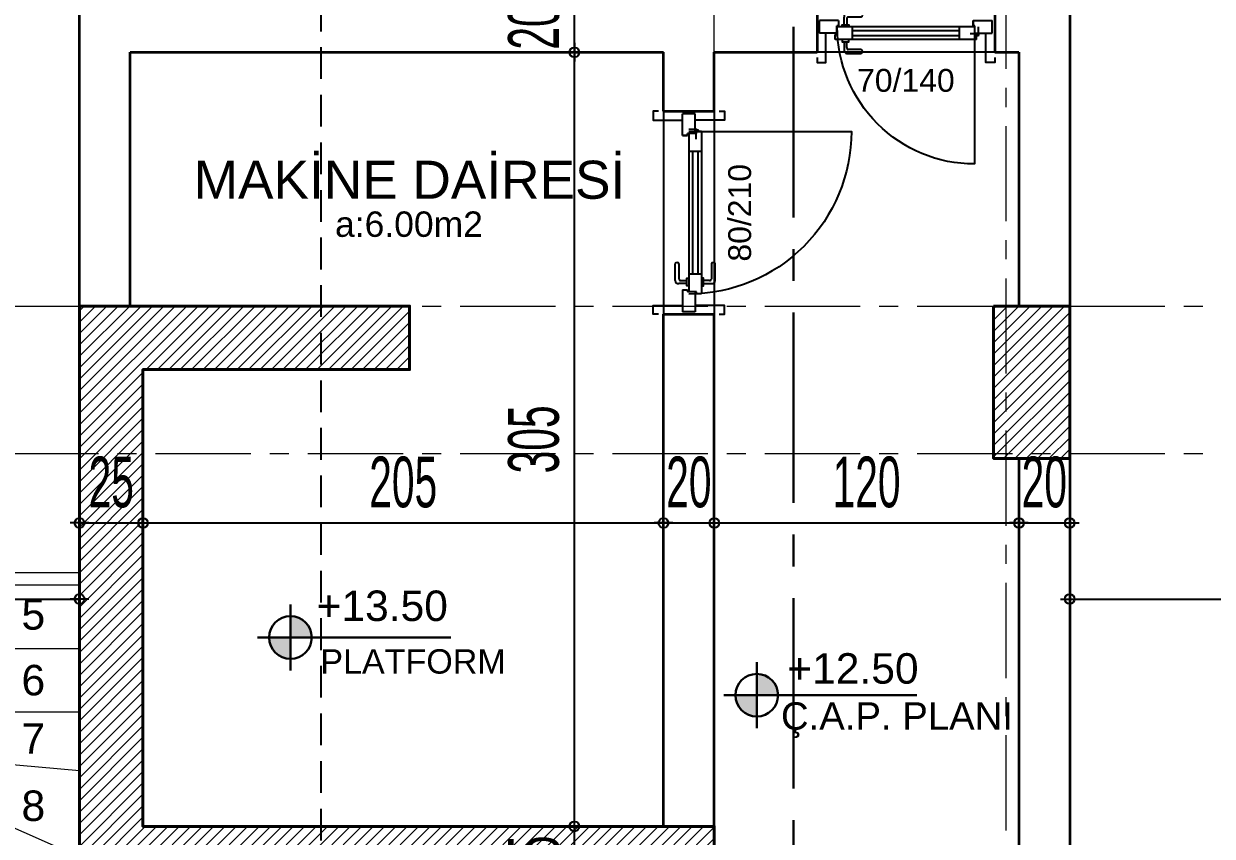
# Model space of a CAD drawing. Extents: x 386248 to 427517, y 4539405 to 4542296.
# Drawn here: x 399531 to 399999.1, y 4540986.9 to 4541307 of the extents above; entities that cross this region are included whole.
import ezdxf
from ezdxf.enums import TextEntityAlignment as Align

# ---------------------------------------------------------------- set-up
doc = ezdxf.new("R2010")
doc.units = 0
for name, pattern in [('CENTER', [2, 1.25, -0.25, 0.25, -0.25]), ('CENTER2', [1.125, 0.75, -0.125, 0.125, -0.125]), ('CENTERX2', [4, 2.5, -0.5, 0.5, -0.5]), ('DASHED2', [0.375, 0.25, -0.125]), ('DUZ', [0])]:
    doc.linetypes.add(name, pattern=pattern)
for name, color, linetype, lineweight in [('AKS', 251, 'CENTERX2', 20), ('baca', 9, 'Continuous', 25), ('DUVAR', 4, 'Continuous', 35), ('GOR1', 51, 'Continuous', 25), ('GÖRÜNÜŞ', 9, 'Continuous', 30), ('kolon', 1, 'Continuous', 40), ('KOTLAR', 63, 'Continuous', 30), ('MERDIVEN', 161, 'Continuous', 15), ('OLCU10', 2, 'Continuous', 25), ('tarama kolon', 8, 'Continuous', 13)]:
    doc.layers.add(name, color=color, linetype=linetype, lineweight=lineweight)
for name, color, linetype in [('alan', 7, 'Continuous'), ('DIM', 7, 'Continuous'), ('duvar-kesim', 250, 'Continuous'), ('kapi', 16, 'Continuous'), ('kapi-yazi', 140, 'Continuous'), ('mahal', 7, 'Continuous'), ('Standart', 7, 'Continuous'), ('Y-IMAR', 15, 'DUZ')]:
    doc.layers.add(name, color=color, linetype=linetype)
doc.styles.add('Dış Ölçü', font='', dxfattribs={"height": 12})
doc.styles.get("Standard").update_dxf_attribs({"font": 'arial.ttf'})
doc.styles.add('STYLE4', font='comic.ttf', dxfattribs={"height": 9})
doc.styles.add('T', font='ISOt.shx', dxfattribs={"width": 0.6})
doc.styles.get('Dış Ölçü').set_extended_font_data('Arial')
doc.dimstyles.new('DOT2', dxfattribs={"dimtxt": 20, "dimasz": 0.7, "dimexe": 5, "dimexo": 5, "dimgap": 6, "dimtad": 1, "dimdec": 0, "dimdsep": 46, "dimtxsty": 'T', "dimblk1": 'SEL2', "dimblk2": 'SEL2', "dimsah": 1, "dimcen": 0, "dimse1": 1, "dimse2": 1, "dimclrd": 256, "dimclre": 256, "dimclrt": 256, "dimadec": 0, "dimazin": 0, "dimtfac": 1, "dimtdec": 0, "dimtix": 1, "dimtmove": 2, "dimatfit": 3, "dimldrblk": 'SEL2', "dimfxl": 1, "dimtolj": 1, "dimtzin": 0, "dimarcsym": 0})

# ---------------------------------------------------------------- blocks, each defined once
blk = doc.blocks.new('EE')
at = {"layer": 'baca', "lineweight": 30}
for points in [[(-11262.6, -57745.8, 0.198912), (-11282.3, -57737.6), (-11282.3, -57765.5), (-11254.4, -57765.5, 0.198912)], [(-11310.3, -57765.5, 0.198912), (-11302.1, -57785.3, 0.198912), (-11282.3, -57793.5), (-11282.3, -57765.5)]]:
    blk.add_hatch(color=256, dxfattribs=at).paths.add_polyline_path(points)
at = {"layer": 'KOTLAR', "color": 1}
for p, q in [((-11282.3, -57722.3), (-11282.3, -57808.7)), ((-11325.5, -57765.5), (-11239.1, -57765.5)), ((-11071.9, -57765.5), (-11282.3, -57765.5))]:
    blk.add_line(p, q, dxfattribs=at)
blk.add_circle((-11282.3, -57765.5), 28, dxfattribs=at)
blk = doc.blocks.new('fm-door1')
at = {"linetype": 'Continuous'}
for p, q in [((9, 5), (91, 5)), ((9, 5), (9, 3)), ((19, 5), (19, 0)), ((81, 5), (81, 0)), ((91, 5), (91, 3)), ((0, 2.5), (0, -2.5)), ((10, 2.5), (0, 2.5)), ((7.97, 3.18), (7.97, -0.03)), ((8.4, 2.76), (12.78, 2.76)), ((10, 3), (9, 3)), ((10, 3), (10, -0.5)), ((10, 3), (10, -0.5)), ((10, 0), (90, 0)), ((91, 3), (90, 3)), ((90, 3), (90, -0.5)), ((90, 2.5), (100, 2.5)), ((100, 2.5), (100, -2.5)), ((11, -2.5), (0, -2.5)), ((10, -0.5), (11, -0.5)), ((11, -0.5), (10, -0.5)), ((11, -0.5), (11, -2.5)), ((11, -2.5), (11, -0.5)), ((89, -2.5), (89, -0.5)), ((89, -0.5), (90, -0.5)), ((89, -2.5), (100, -2.5))]:
    blk.add_line(p, q, dxfattribs=at)
at = {"color": 8, "linetype": 'Continuous'}
for p, q in [((19, 3.5), (81, 3.5)), ((19, 1.5), (81, 1.5))]:
    blk.add_line(p, q, dxfattribs=at)
at = {"linetype": 'Continuous'}
for points in [[(85.76, 5.81), (85.76, 8.89, 0.414214), (84.24, 10.41), (75.86, 10.41, 1), (75.86, 8.89), (83.48, 8.89, -0.414214), (84.24, 8.13), (84.24, 5.81)], [(85.76, -0.81), (85.76, -3.89, -0.414214), (84.24, -5.41), (75.86, -5.41, -1), (75.86, -3.89), (83.48, -3.89, 0.414214), (84.24, -3.13), (84.24, -0.81)]]:
    blk.add_lwpolyline(points, format="xyb", dxfattribs=at)
for points in [[(86.9, 5), (86.9, 5.81), (83.1, 5.81), (83.1, 5)], [(86.9, 0), (86.9, -0.81), (83.1, -0.81), (83.1, 0)]]:
    blk.add_lwpolyline(points, dxfattribs=at)
blk.add_circle((8.4, 3.18), 0.426, dxfattribs=at)
blk = doc.blocks.new('90091099123')
at = {"layer": 'MERDIVEN'}
for p, q in [((399395.55, 4547472.78), (399305.55, 4547472.78)), ((399305.55, 4547472.78), (399305.55, 4547407.78)), ((399395.55, 4547447.78), (399305.55, 4547447.78)), ((399395.55, 4547422.78), (399305.55, 4547422.78)), ((399295.97, 4547405.76), (399205.55, 4547365.81)), ((399296.92, 4547404.34), (399205.55, 4547317.78)), ((399298.21, 4547403.36), (399252.94, 4547317.76)), ((399302.89, 4547403.36), (399348.16, 4547317.76)), ((399304.18, 4547404.34), (399395.55, 4547317.78)), ((399305.12, 4547405.76), (399395.55, 4547365.81)), ((399305.55, 4547407.78), (399395.55, 4547399.77)), ((399300.55, 4547402.78), (399300.55, 4547317.78)), ((399205.55, 4547365.81), (399205.55, 4547317.78)), ((399296.92, 4547211.21), (399205.55, 4547297.78)), ((399205.55, 4547249.74), (399205.55, 4547297.78)), ((399298.21, 4547212.2), (399252.94, 4547297.79)), ((399300.55, 4547212.78), (399300.55, 4547297.78)), ((399302.89, 4547212.2), (399348.16, 4547297.79)), ((399304.18, 4547211.21), (399395.55, 4547297.78)), ((399295.97, 4547209.8), (399205.55, 4547249.74)), ((399305.12, 4547209.8), (399395.55, 4547249.74)), ((399305.55, 4547207.78), (399395.55, 4547215.78)), ((399305.55, 4547142.78), (399305.55, 4547207.78)), ((399395.55, 4547192.78), (399305.55, 4547192.78)), ((399395.55, 4547167.78), (399305.55, 4547167.78)), ((399395.55, 4547142.78), (399305.55, 4547142.78))]:
    blk.add_line(p, q, dxfattribs=at)
at = {"layer": 'MERDIVEN', "color": 1}
for points in [[(399395.55, 4547472.78), (399295.47, 4547472.78), (399295.47, 4547477.78), (399395.55, 4547477.78)], [(399395.55, 4547142.78), (399295.47, 4547142.78), (399295.47, 4547137.78), (399395.55, 4547137.78)]]:
    blk.add_lwpolyline(points, dxfattribs=at)
at = {"layer": 'MERDIVEN'}
for points in [[(399250.76, 4547385.78), (399250.76, 4547360.28), (399350.55, 4547360.28), (399350.55, 4547472.78)], [(399250.76, 4547385.78), (399246.12, 4547374.98), (399250.76, 4547374.98)], [(399250.76, 4547385.78), (399255.41, 4547374.98), (399250.76, 4547374.98)], [(399250.76, 4547229.77), (399250.76, 4547255.28), (399350.55, 4547255.28), (399350.55, 4547142.78)], [(399250.76, 4547229.77), (399246.12, 4547240.57), (399250.76, 4547240.57)], [(399250.76, 4547229.77), (399255.41, 4547240.57), (399250.76, 4547240.57)]]:
    blk.add_lwpolyline(points, dxfattribs=at)
for centre, start, end in [((399300.55, 4547407.78), 203.8343, 0), ((399300.55, 4547207.78), 0, 156.1657)]:
    blk.add_arc(centre, 5, start, end, dxfattribs=at)
for s, p in [('5', (399372.7, 4547455.32)), ('6', (399372.7, 4547429.43)), ('7', (399372.7, 4547406.44)), ('15', (399215.93, 4547381.59)), ('8', (399372.7, 4547379.93)), ('14', (399218, 4547351.98)), ('9', (399372.7, 4547350.94)), ('13', (399234.57, 4547328.99)), ('12', (399274.33, 4547327.74)), ('11', (399312.64, 4547327.54)), ('10', (399352.2, 4547329.4)), ('13', (399234.57, 4547274.72)), ('12', (399274.33, 4547275.76)), ('11', (399312.64, 4547275.97)), ('10', (399352.2, 4547274.31)), ('14', (399218, 4547251.53)), ('9', (399372.7, 4547252.77)), ('8', (399372.7, 4547223.78)), ('15', (399215.93, 4547222.12)), ('7', (399372.7, 4547197.27)), ('6', (399372.7, 4547174.28)), ('5', (399372.7, 4547148.6))]:
    blk.add_text(s, height=12, dxfattribs=at).set_placement(p)
at = {"layer": 'MERDIVEN', "style": 'STYLE4'}
for p in [(399344.23, 4547350.64), (399344.23, 4547142.44)]:
    blk.add_text('(15X20Rh=300/27)', height=9.3209, rotation=90, dxfattribs=at).set_placement(p)
blk = doc.blocks.new('50505')
at = {"layer": 'Y-IMAR', "color": 6, "linetype": 'DASHED2', "ltscale": 50}
blk.add_lwpolyline([(399490.75, 4547372.27), (399490.75, 4548014.39)], dxfattribs=at)
blk = doc.blocks.new('SEL2')
at = {"layer": 'OLCU10'}
for p, q in [((5.25, 0), (-5.25, 0)), ((0, 5.25), (0, -3.95))]:
    blk.add_line(p, q, dxfattribs=at)
blk.add_circle((0, 0), 2.75, dxfattribs=at)
blk = doc.blocks.new('*D2277')
at = {"layer": 'Defpoints', "color": 0}
for p in [(399552.94, 4541080.34), (399173.95, 4541065.77), (399552.94, 4541065.77)]:
    blk.add_point(p, dxfattribs=at)
at = {"layer": 'DIM', "lineweight": -2}
blk.add_line((399174.65, 4541080.34), (399552.24, 4541080.34), dxfattribs=at)
at = {"layer": 'DIM', "linetype": 'ByBlock', "lineweight": -2, "xscale": 0.7, "yscale": 0.7, "zscale": 0.7}
blk.add_blockref('SEL2', (399552.94, 4541080.34), dxfattribs=at)
at = {"layer": 'DIM', "linetype": 'ByBlock', "lineweight": -2, "xscale": 0.7, "yscale": 0.7, "zscale": 0.7, "rotation": 180}
blk.add_blockref('SEL2', (399173.95, 4541080.34), dxfattribs=at)
at = {"layer": 'DIM', "insert": (399363.45, 4541096.34), "char_height": 20, "attachment_point": 5, "style": 'T'}
blk.add_mtext('\\A1;379', dxfattribs=at)
blk = doc.blocks.new('*D2278')
at = {"layer": 'Defpoints', "color": 0}
for p in [(399577.94, 4541110.34), (399552.94, 4541095.77), (399577.94, 4541095.77)]:
    blk.add_point(p, dxfattribs=at)
at = {"layer": 'DIM', "lineweight": -2}
for p, q in [((399552.24, 4541110.34), (399551.54, 4541110.34)), ((399552.94, 4541110.34), (399577.94, 4541110.34)), ((399578.64, 4541110.34), (399579.34, 4541110.34))]:
    blk.add_line(p, q, dxfattribs=at)
at = {"layer": 'DIM', "linetype": 'ByBlock', "lineweight": -2, "xscale": 0.7, "yscale": 0.7, "zscale": 0.7}
blk.add_blockref('SEL2', (399552.94, 4541110.34), dxfattribs=at)
at = {"layer": 'DIM', "linetype": 'ByBlock', "lineweight": -2, "xscale": 0.7, "yscale": 0.7, "zscale": 0.7, "rotation": 180}
blk.add_blockref('SEL2', (399577.94, 4541110.34), dxfattribs=at)
at = {"layer": 'DIM', "insert": (399565.44, 4541126.34), "char_height": 20, "attachment_point": 5, "style": 'T'}
blk.add_mtext('\\A1;25', dxfattribs=at)
blk = doc.blocks.new('*D2279')
at = {"layer": 'Defpoints', "color": 0}
for p in [(399782.94, 4541110.34), (399577.94, 4541095.77), (399782.94, 4541090.76)]:
    blk.add_point(p, dxfattribs=at)
at = {"layer": 'DIM', "lineweight": -2}
blk.add_line((399578.64, 4541110.34), (399782.24, 4541110.34), dxfattribs=at)
at = {"layer": 'DIM', "linetype": 'ByBlock', "lineweight": -2, "xscale": 0.7, "yscale": 0.7, "zscale": 0.7, "rotation": 180}
blk.add_blockref('SEL2', (399577.94, 4541110.34), dxfattribs=at)
at = {"layer": 'DIM', "linetype": 'ByBlock', "lineweight": -2, "xscale": 0.7, "yscale": 0.7, "zscale": 0.7}
blk.add_blockref('SEL2', (399782.94, 4541110.34), dxfattribs=at)
at = {"layer": 'DIM', "insert": (399680.44, 4541126.34), "char_height": 20, "attachment_point": 5, "style": 'T'}
blk.add_mtext('\\A1;205', dxfattribs=at)
blk = doc.blocks.new('*D2280')
at = {"layer": 'Defpoints', "color": 0}
for p in [(399802.94, 4541110.34), (399782.94, 4541090.76), (399802.94, 4541090.76)]:
    blk.add_point(p, dxfattribs=at)
at = {"layer": 'DIM', "lineweight": -2}
for p, q in [((399782.24, 4541110.34), (399781.54, 4541110.34)), ((399782.94, 4541110.34), (399802.94, 4541110.34)), ((399803.64, 4541110.34), (399804.34, 4541110.34))]:
    blk.add_line(p, q, dxfattribs=at)
at = {"layer": 'DIM', "linetype": 'ByBlock', "lineweight": -2, "xscale": 0.7, "yscale": 0.7, "zscale": 0.7}
blk.add_blockref('SEL2', (399782.94, 4541110.34), dxfattribs=at)
at = {"layer": 'DIM', "linetype": 'ByBlock', "lineweight": -2, "xscale": 0.7, "yscale": 0.7, "zscale": 0.7, "rotation": 180}
blk.add_blockref('SEL2', (399802.94, 4541110.34), dxfattribs=at)
at = {"layer": 'DIM', "insert": (399792.94, 4541126.34), "char_height": 20, "attachment_point": 5, "style": 'T'}
blk.add_mtext('\\A1;20', dxfattribs=at)
blk = doc.blocks.new('*D2281')
at = {"layer": 'Defpoints', "color": 0}
for p in [(399922.94, 4541110.34), (399802.94, 4541090.76), (399922.94, 4541090.76)]:
    blk.add_point(p, dxfattribs=at)
at = {"layer": 'DIM', "lineweight": -2}
blk.add_line((399803.64, 4541110.34), (399922.24, 4541110.34), dxfattribs=at)
at = {"layer": 'DIM', "linetype": 'ByBlock', "lineweight": -2, "xscale": 0.7, "yscale": 0.7, "zscale": 0.7, "rotation": 180}
blk.add_blockref('SEL2', (399802.94, 4541110.34), dxfattribs=at)
at = {"layer": 'DIM', "linetype": 'ByBlock', "lineweight": -2, "xscale": 0.7, "yscale": 0.7, "zscale": 0.7}
blk.add_blockref('SEL2', (399922.94, 4541110.34), dxfattribs=at)
at = {"layer": 'DIM', "insert": (399862.94, 4541126.34), "char_height": 20, "attachment_point": 5, "style": 'T'}
blk.add_mtext('\\A1;120', dxfattribs=at)
blk = doc.blocks.new('*D2282')
at = {"layer": 'Defpoints', "color": 0}
for p in [(399942.94, 4541110.34), (399922.94, 4541090.76), (399942.94, 4541090.76)]:
    blk.add_point(p, dxfattribs=at)
at = {"layer": 'DIM', "lineweight": -2}
for p, q in [((399922.24, 4541110.34), (399921.54, 4541110.34)), ((399922.94, 4541110.34), (399942.94, 4541110.34)), ((399943.64, 4541110.34), (399944.34, 4541110.34))]:
    blk.add_line(p, q, dxfattribs=at)
at = {"layer": 'DIM', "linetype": 'ByBlock', "lineweight": -2, "xscale": 0.7, "yscale": 0.7, "zscale": 0.7}
blk.add_blockref('SEL2', (399922.94, 4541110.34), dxfattribs=at)
at = {"layer": 'DIM', "linetype": 'ByBlock', "lineweight": -2, "xscale": 0.7, "yscale": 0.7, "zscale": 0.7, "rotation": 180}
blk.add_blockref('SEL2', (399942.94, 4541110.34), dxfattribs=at)
at = {"layer": 'DIM', "insert": (399932.94, 4541126.34), "char_height": 20, "attachment_point": 5, "style": 'T'}
blk.add_mtext('\\A1;20', dxfattribs=at)
blk = doc.blocks.new('*D2283')
at = {"layer": 'Defpoints', "color": 0}
for p in [(400219.68, 4541080.34), (400219.68, 4541069.87), (399942.94, 4541060.76)]:
    blk.add_point(p, dxfattribs=at)
at = {"layer": 'DIM', "lineweight": -2}
blk.add_line((399943.64, 4541080.34), (400218.98, 4541080.34), dxfattribs=at)
at = {"layer": 'DIM', "linetype": 'ByBlock', "lineweight": -2, "xscale": 0.7, "yscale": 0.7, "zscale": 0.7}
blk.add_blockref('SEL2', (400219.68, 4541080.34), dxfattribs=at)
at = {"layer": 'DIM', "linetype": 'ByBlock', "lineweight": -2, "xscale": 0.7, "yscale": 0.7, "zscale": 0.7, "rotation": 180}
blk.add_blockref('SEL2', (399942.94, 4541080.34), dxfattribs=at)
at = {"layer": 'DIM', "insert": (400081.31, 4541096.34), "char_height": 20, "attachment_point": 5, "style": 'T'}
blk.add_mtext('\\A1;277', dxfattribs=at)
blk = doc.blocks.new('*D2319')
at = {"layer": 'Defpoints', "color": 0}
for p in [(399702.94, 4540990.76), (399747.88, 4540990.76), (399702.94, 4540965.76)]:
    blk.add_point(p, dxfattribs=at)
at = {"layer": 'DIM', "lineweight": -2}
for p, q in [((399747.88, 4540991.46), (399747.88, 4540992.16)), ((399747.88, 4540965.76), (399747.88, 4540990.76)), ((399747.88, 4540965.06), (399747.88, 4540964.36))]:
    blk.add_line(p, q, dxfattribs=at)
at = {"layer": 'DIM', "linetype": 'ByBlock', "lineweight": -2, "xscale": 0.7, "yscale": 0.7, "zscale": 0.7}
for p, rotation in [((399747.88, 4540990.76), 270), ((399747.88, 4540965.76), 90)]:
    blk.add_blockref('SEL2', p, dxfattribs=dict(at, rotation=rotation))
at = {"layer": 'DIM', "insert": (399731.88, 4540978.26), "char_height": 20, "attachment_point": 5, "rotation": 90, "style": 'T'}
blk.add_mtext('\\A1;25', dxfattribs=at)
blk = doc.blocks.new('*D2320')
at = {"layer": 'Defpoints', "color": 0}
for p in [(399747.88, 4541295.76), (399747.88, 4541295.76), (399702.94, 4540990.76)]:
    blk.add_point(p, dxfattribs=at)
at = {"layer": 'DIM', "lineweight": -2}
blk.add_line((399747.88, 4540991.46), (399747.88, 4541295.06), dxfattribs=at)
at = {"layer": 'DIM', "linetype": 'ByBlock', "lineweight": -2, "xscale": 0.7, "yscale": 0.7, "zscale": 0.7}
for p, rotation in [((399747.88, 4541295.76), 90), ((399747.88, 4540990.76), 270)]:
    blk.add_blockref('SEL2', p, dxfattribs=dict(at, rotation=rotation))
at = {"layer": 'DIM', "insert": (399731.88, 4541143.26), "char_height": 20, "attachment_point": 5, "rotation": 90, "style": 'T'}
blk.add_mtext('\\A1;305', dxfattribs=at)
blk = doc.blocks.new('*D2321')
at = {"layer": 'Defpoints', "color": 0}
for p in [(399747.88, 4541315.76), (399769.01, 4541315.76), (399747.88, 4541295.76)]:
    blk.add_point(p, dxfattribs=at)
at = {"layer": 'DIM', "lineweight": -2}
for p, q in [((399747.88, 4541316.46), (399747.88, 4541317.16)), ((399747.88, 4541295.76), (399747.88, 4541315.76)), ((399747.88, 4541295.06), (399747.88, 4541294.36))]:
    blk.add_line(p, q, dxfattribs=at)
at = {"layer": 'DIM', "linetype": 'ByBlock', "lineweight": -2, "xscale": 0.7, "yscale": 0.7, "zscale": 0.7}
for p, rotation in [((399747.88, 4541315.76), 270), ((399747.88, 4541295.76), 90)]:
    blk.add_blockref('SEL2', p, dxfattribs=dict(at, rotation=rotation))
at = {"layer": 'DIM', "insert": (399731.88, 4541305.76), "char_height": 20, "attachment_point": 5, "rotation": 90, "style": 'T'}
blk.add_mtext('\\A1;20', dxfattribs=at)
blk = doc.blocks.new('G$C5DD4B624')
at = {"layer": 'Standart', "color": 2, "linetype": 'CENTER2', "lineweight": 30, "ltscale": 100}
blk.add_lwpolyline([(1065.54, 2101.93), (1065.54, 112.65)], dxfattribs=at)

msp = doc.modelspace()

# ---------------------------------------------------------------- hatches: boundary and pattern name
at = {"layer": 'tarama kolon'}
h = msp.add_hatch(dxfattribs=at)
h.set_pattern_fill('ANSI31', color=256)
h.set_pattern_definition([(45, (157.394, -6357.0133), (-2.2450640303, 2.2450640303), [])])
h.paths.add_polyline_path([(399912.942, 4540745.762), (399942.942, 4540745.762), (399942.942, 4540685.762), (399912.942, 4540685.762)])
h.paths.add_polyline_path([(399802.942, 4540990.762), (399777.942, 4540990.762), (399577.942, 4540990.762), (399577.942, 4541170.762), (399657.942, 4541170.762), (399682.942, 4541170.762), (399682.942, 4541195.762), (399552.942, 4541195.762), (399552.942, 4540965.762), (399552.942, 4540925.762), (399577.942, 4540925.762), (399577.942, 4540965.762), (399802.942, 4540965.762)])
h.paths.add_polyline_path([(399912.942, 4541195.762), (399942.942, 4541195.762), (399942.942, 4541135.762), (399912.942, 4541135.762)])
h.paths.add_polyline_path([(399552.942, 4540685.762), (399552.942, 4540715.762), (399612.942, 4540715.762), (399612.942, 4540685.762)])

# ---------------------------------------------------------------- linework, layer by layer
at = {"layer": 'AKS', "linetype": 'CENTER', "ltscale": 30}
for p, q in [((399552.942, 4539849.21), (399552.942, 4541877.375)), ((399802.942, 4539849.21), (399802.942, 4541877.375)), ((399917.942, 4539849.21), (399917.942, 4541877.375)), ((398502.858, 4541195.762), (400813.987, 4541195.762)), ((398502.858, 4541137.762), (400813.987, 4541137.762))]:
    msp.add_line(p, q, dxfattribs=at)
msp.add_lwpolyline([(399973.942, 4539849.21), (399942.942, 4539909.21), (399942.942, 4541817.375), (399973.942, 4541877.375)], dxfattribs=at)
at = {"layer": 'DUVAR'}
for p, q in [((399552.942, 4541195.762), (399552.942, 4541315.762)), ((399843.417, 4541315.762), (399843.417, 4541295.762)), ((399913.417, 4541315.762), (399913.417, 4541295.762)), ((399942.942, 4541315.762), (399942.942, 4540930.762)), ((399572.942, 4541195.762), (399572.942, 4541295.762)), ((399572.942, 4541295.762), (399782.942, 4541295.762)), ((399782.942, 4541272.538), (399782.942, 4541295.762)), ((399802.942, 4541295.762), (399843.417, 4541295.762)), ((399802.942, 4541272.538), (399802.942, 4541295.762)), ((399913.417, 4541295.762), (399922.942, 4541295.762)), ((399922.942, 4541295.762), (399922.942, 4541195.762)), ((399782.942, 4541272.538), (399802.942, 4541272.538)), ((399782.942, 4540990.762), (399782.942, 4541192.538)), ((399782.942, 4541192.538), (399802.942, 4541192.538)), ((399802.942, 4540990.762), (399802.942, 4541192.538)), ((399912.942, 4541195.762), (399942.942, 4541195.762)), ((399922.942, 4541135.762), (399922.942, 4540745.762))]:
    msp.add_line(p, q, dxfattribs=at)
at = {"layer": 'duvar-kesim'}
for p, q in [((399913.417, 4541295.762), (399843.417, 4541295.762)), ((399782.942, 4541272.538), (399782.942, 4541192.538)), ((399802.942, 4541272.538), (399802.942, 4541192.538))]:
    msp.add_line(p, q, dxfattribs=at)
at = {"layer": 'kapi'}
for points in [[(399905.417, 4541305.762), (399905.417, 4541251.762, -0.4142136), (399851.417, 4541305.762, -0.4142136)], [(399792.942, 4541264.538), (399856.942, 4541264.538, -0.4142136), (399792.942, 4541200.538, -0.4142136)]]:
    msp.add_lwpolyline(points, format="xyb", dxfattribs=at)
for points in [[(399843.417, 4541293.762), (399843.417, 4541291.762), (399846.917, 4541291.762), (399846.917, 4541303.262)], [(399913.417, 4541293.762), (399913.417, 4541291.762), (399909.917, 4541291.762), (399909.917, 4541303.262)], [(399780.942, 4541272.538), (399778.942, 4541272.538), (399778.942, 4541269.038), (399790.442, 4541269.038)], [(399804.942, 4541272.538), (399806.942, 4541272.538), (399806.942, 4541269.038), (399795.442, 4541269.038)], [(399780.942, 4541192.538), (399778.942, 4541192.538), (399778.942, 4541196.038), (399790.442, 4541196.038)], [(399804.942, 4541192.538), (399806.942, 4541192.538), (399806.942, 4541196.038), (399795.442, 4541196.038)]]:
    msp.add_lwpolyline(points, dxfattribs=at)
at = {"layer": 'kolon', "linetype": 'ByBlock'}
msp.add_lwpolyline([(399552.942, 4540965.762), (399552.942, 4540925.762), (399577.942, 4540925.762), (399577.942, 4540965.762), (399802.942, 4540965.762), (399802.942, 4540990.762), (399777.942, 4540990.762), (399577.942, 4540990.762), (399577.942, 4541170.762), (399657.942, 4541170.762), (399682.942, 4541170.762), (399682.942, 4541195.762), (399552.942, 4541195.762), (399552.942, 4540965.762)], dxfattribs=at)
msp.add_lwpolyline([(399912.942, 4541195.762), (399942.942, 4541195.762), (399942.942, 4541135.762), (399912.942, 4541135.762)], close=True, dxfattribs=at)

# ---------------------------------------------------------------- block references
at = {"layer": 'GOR1'}
msp.add_blockref('G$C5DD4B624', (398768.603, 4539766.311), dxfattribs=at)
at = {"layer": 'GÖRÜNÜŞ', "xscale": 0.3000000000174637, "rotation": 5.558422175793587e-06}
for p, yscale, zscale in [((403020.697, 4558394.853), 0.3000000000174637, 0.3000000000174637), ((403204.361, 4558372.113), 0.3000000000465661, 0.2999999999999998)]:
    msp.add_blockref('EE', p, dxfattribs=dict(at, yscale=yscale, zscale=zscale))
at = {"layer": 'kapi'}
for p, xscale, zscale, rotation in [((399912.417, 4541305.762), 0.68, 0.68, 180), ((399792.942, 4541271.538), 0.7800000000000001, 0.7800000000000001, 270)]:
    msp.add_blockref('fm-door1', p, dxfattribs=dict(at, xscale=xscale, zscale=zscale, rotation=rotation))
at = {"layer": 'MERDIVEN'}
for name in ['50505', '90091099123']:
    msp.add_blockref(name, (157.394, -6387.013), dxfattribs=at)

# ---------------------------------------------------------------- texts
at = {"layer": 'alan', "style": 'Dış Ölçü'}
msp.add_text('a:6.00m2', height=10, dxfattribs=at).set_placement((399682.706, 4541223.062), align=Align.CENTER)
at = {"layer": 'kapi-yazi'}
for s, rotation, p in [('70/140', 0, (399878.417, 4541284.709)), ('80/210', 90, (399812.942, 4541232.538))]:
    msp.add_text(s, height=9, rotation=rotation, dxfattribs=at).set_placement(p, align=Align.MIDDLE_CENTER)
at = {"layer": 'KOTLAR', "color": 1, "linetype": 'Continuous'}
for s, height, p in [('+13.50', 12, (399646.308, 4541071.711)), ('+12.50', 12, (399831.701, 4541047.023)), ('Ç.A.P. PLANI', 10.8, (399829.218, 4541028.882))]:
    msp.add_text(s, height=height, rotation=360, dxfattribs=at).set_placement(p)
msp.add_text('PLATFORM', height=9.6, rotation=360, dxfattribs=at).set_placement((399684.303, 4541050.986), align=Align.CENTER)
at = {"layer": 'mahal', "style": 'Dış Ölçü'}
msp.add_text('MAKİNE DAİRESİ', height=15, dxfattribs=at).set_placement((399682.913, 4541238.062), align=Align.CENTER)

# ---------------------------------------------------------------- dimensions: what is measured, and where the dimension line sits
at = {"layer": 'DIM'}
for base, p1, p2, picture, middle in [((399747.875, 4541315.762), (399747.875, 4541295.762), (399769.01, 4541315.762), '*D2321', (399731.875, 4541305.762)), ((399747.875, 4541295.762), (399702.942, 4540990.762), (399747.875, 4541295.762), '*D2320', (399731.875, 4541143.262)), ((399747.875, 4540990.762), (399702.942, 4540965.762), (399702.942, 4540990.762), '*D2319', (399731.875, 4540978.262))]:
    dim = msp.add_linear_dim(base=base, p1=p1, p2=p2, angle=90, dimstyle='DOT2', dxfattribs=at)
    dim.commit()
    dim.dimension.update_dxf_attribs({"geometry": picture, "text_midpoint": middle})
for base, p1, p2, picture, middle in [((399577.942, 4541110.338), (399552.942, 4541095.769), (399577.942, 4541095.769), '*D2278', (399565.442, 4541126.338)), ((399782.942, 4541110.338), (399577.942, 4541095.769), (399782.942, 4541090.762), '*D2279', (399680.442, 4541126.338)), ((399802.942, 4541110.338), (399782.942, 4541090.762), (399802.942, 4541090.762), '*D2280', (399792.942, 4541126.338)), ((399922.942, 4541110.338), (399802.942, 4541090.762), (399922.942, 4541090.762), '*D2281', (399862.942, 4541126.338)), ((399942.942, 4541110.338), (399922.942, 4541090.762), (399942.942, 4541090.762), '*D2282', (399932.942, 4541126.338)), ((399552.942, 4541080.338), (399173.948, 4541065.769), (399552.942, 4541065.769), '*D2277', (399363.445, 4541096.338)), ((400219.682, 4541080.338), (399942.942, 4541060.762), (400219.682, 4541069.875), '*D2283', (400081.312, 4541096.338))]:
    dim = msp.add_linear_dim(base=base, p1=p1, p2=p2, dimstyle='DOT2', dxfattribs=at)
    dim.commit()
    dim.dimension.update_dxf_attribs({"geometry": picture, "text_midpoint": middle})

doc.saveas('drawing.dxf')
